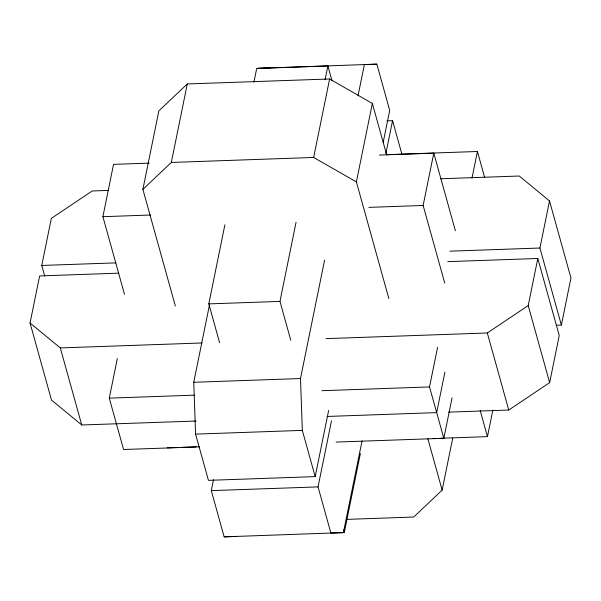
<?xml version="1.0" encoding="UTF-8"?>
<svg xmlns="http://www.w3.org/2000/svg" width="601" height="601" viewBox="0 0 601 601"><rect width="100%" height="100%" fill="white"/><g stroke="black" fill="none" stroke-linecap="round" stroke-linejoin="round"><path stroke-width="0.9" d="M196.016 421.038L81.751 424.982L51.491 400.063L30.05 323.015L39.628 275.927L118.435 273.17M44.752 276.212L41.762 265.462L51.34 218.373L92.246 190.968L108.203 190.404M124.497 294.34L102.891 216.691L113.536 164.366L149.116 163.119M175.327 305.969L142.888 189.375L158.852 110.892L187.287 83.96L329.618 78.979L372.35 103.417L386.691 154.938M199.419 446.859L123.573 449.51L109.277 398.14L117.323 358.594M142.888 189.375L171.323 162.443L187.287 83.96M219.605 342.72L208.802 303.888L224.894 224.797M253.9 82.239L256.71 68.446L327.876 65.952L331.895 80.399M328.634 410.528L315.187 476.616L208.442 480.357L195.573 434.125L193.747 382.281L209.433 305.173M360.382 453.462L344.29 532.554L224.158 536.858L211.297 490.626L213.535 479.613M290.779 340.226L279.968 301.401L296.06 222.302M325.066 79.753L327.876 65.952M388.832 298.494L356.385 181.9L313.654 157.462L329.618 78.979M315.187 476.616L302.326 430.384L300.5 378.54L324.593 260.128M358.016 95.822L364.371 64.615L376.842 64.142L389.703 110.374L383.168 142.497M356.385 181.9L372.35 103.417M362.057 440.856L343.381 532.644L330.911 533.125L318.049 486.893L331.497 420.805M385.842 153.691L392.558 120.643L386.946 120.839M444.748 283.131L423.142 205.474L433.787 153.157L379.479 155.058M336.132 442.073L443.823 438.302L429.527 386.931L437.573 347.386M472.003 178.159L477.427 151.49L386.601 154.667M444.905 372.147L436.672 412.617L327.117 416.455M443.823 438.302L452.057 397.832M346.289 519.399L413.713 517.04L442.148 490.108L452.733 438.091M439.707 438.302L487.464 436.634L492.88 410.017M448.692 412.136L508.754 410.032L549.66 382.627L528.219 305.578L537.797 258.483L447.737 261.638M556.676 325.239L561.372 325.073L539.931 248.025L549.509 200.937L519.249 176.018L440.42 178.775M549.66 382.627L559.238 335.538L537.797 258.483M561.372 325.073L570.95 277.985L549.509 200.937M325.9 338.633L487.313 332.984L528.219 305.578M270.089 67.875L257.619 68.356L376.842 64.142M224.158 536.858L236.629 536.385M171.323 162.443L313.654 157.462M102.891 216.691L150.648 215.015M368.834 207.375L423.142 205.474M41.762 265.462L115.873 262.87M449.864 251.173L539.931 248.025M208.802 303.888L279.968 301.401M30.05 323.015L60.31 347.926L202.019 342.968M193.747 382.281L300.5 378.54M109.277 398.14L194.491 395.157M321.843 390.703L429.527 386.931M195.573 434.125L302.326 430.384M167.213 447.843L178.452 447.452M182.193 447.317L196.242 446.828M433.156 438.535L435.965 438.437M211.297 490.626L318.049 486.893M477.427 151.49L484.699 177.626M487.313 332.984L508.754 410.032M433.787 153.157L455.393 230.807M480.176 410.445L487.464 436.634M392.558 120.643L401.964 154.427M427.814 438.587L442.148 490.108M343.539 529.849L344.29 532.554M60.31 347.926L81.751 424.982"/></g></svg>
